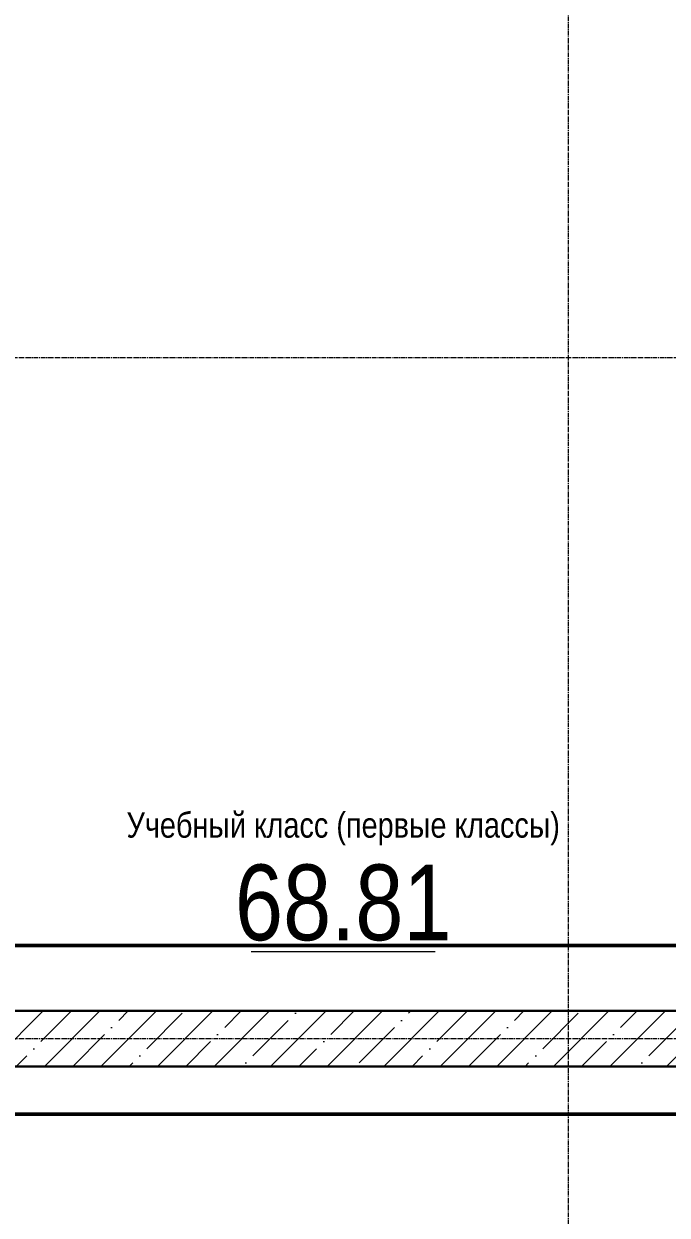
# Model space of a CAD drawing. Header units: millimetres. Extents: x -7155 to 483283, y -227682 to 148426.
# Drawn here: x 2037 to 4591, y 26000 to 30725 of the extents above; entities that cross this region are included whole.
import ezdxf
from ezdxf.enums import TextEntityAlignment as Align

# ---------------------------------------------------------------- set-up
doc = ezdxf.new("R2010")
doc.units = ezdxf.units.MM
doc.linetypes.add('CENTER2', pattern=[28.575, 19.05, -3.175, 3.175, -3.175])
doc.layers.get('Defpoints').update_dxf_attribs({"color": 140})
for name, color, linetype, lineweight, true_color in [('A-AREA', 7, 'Continuous', 15, 0x7f7f7f), ('АР_Оси_РД_100', 7, 'Continuous', 0, 0x525252), ('РД_Оси_100', 7, 'Continuous', 0, 0x525252)]:
    doc.layers.add(name, color=color, linetype=linetype, lineweight=lineweight, true_color=true_color)
for name, color, linetype, lineweight in [('АР_площадь пом', 5, 'Continuous', 5), ('АР_Стены ЖБ', 7, 'Continuous', 30), ('АР_Штриховка', 8, 'Continuous', 0)]:
    doc.layers.add(name, color=color, linetype=linetype, lineweight=lineweight)
doc.styles.add('style1', font='ARIALN.TTF')

# ---------------------------------------------------------------- blocks, each defined once
blk = doc.blocks.new('СОШ_2200_АР_ОСИ_М100_28.05.24')
at = {"layer": 'АР_Оси_РД_100', "linetype": 'CENTER2'}
for p, q in [((4200, -6155), (4200, 139938.679)), ((29555, 29400), (-5954.958, 29400))]:
    blk.add_line(p, q, dxfattribs=at)
for points in [[(29555, 26700), (-5454.958, 26700), (-5954.958, 26850)], [(29555, 26400), (-5454.958, 26400), (-5954.958, 26250)]]:
    blk.add_lwpolyline(points, dxfattribs=at)
blk = doc.blocks.new('MOK-МаркаПомещения1')
at = {"layer": 'A-AREA', "color": 0}
blk.add_line((-3.651, -1.944), (3.649, -1.944), dxfattribs=at)
at = {"layer": 'A-AREA', "color": 0, "style": 'style1'}
blk.add_attdef('АР-ПОМЕЩЕНИЕ:ПЛОЩАДЬ', text='', height=3, dxfattribs=at).set_placement((0, 0), align=Align.MIDDLE)

msp = doc.modelspace()

# ---------------------------------------------------------------- hatches: boundary and pattern name
at = {"layer": 'АР_Штриховка', "linetype": 'Continuous', "lineweight": 5, "true_color": 0x000000}
h = msp.add_hatch(dxfattribs=at)
h.set_pattern_fill('ANSI35', color=18, scale=25, angle=6.1e-21, style=0)
h.paths.add_polyline_path([(120, 26810), (120, 26590), (6700, 26590), (6700, 26810)], flags=0)

# ---------------------------------------------------------------- linework, layer by layer
at = {"color": 1, "lineweight": 50}
msp.add_lwpolyline([(12013, 13770), (8049, 13770), (8049, 23114), (8049, 23114), (340.2, 23121.1), (340.2, 26400), (8107, 26400), (8107, 38493), (11900, 38493), (11906.3, 33940.1), (11084, 33940.1), (11084, 32130), (11084, 25094), (20554, 25094), (20520, 26066), (26487, 26066), (26487, 25653), (27232, 25653), (27232, 22077), (26434, 22077), (26434, 21700), (11906, 21700), (11906, 13770)], dxfattribs=at)
msp.add_lwpolyline([(418, 27069), (7401, 27069), (7401, 35594), (418, 35594)], close=True, dxfattribs=at)
at = {"layer": 'АР_Стены ЖБ', "color": 18, "linetype": 'Continuous', "lineweight": 30, "true_color": 0x000000}
for p, q in [((6700, 26810), (120, 26810)), ((120, 26590), (6700, 26590))]:
    msp.add_line(p, q, dxfattribs=at)

# ---------------------------------------------------------------- block references
at = {"layer": 'АР_площадь пом', "color": 18, "linetype": 'Continuous', "lineweight": 5, "true_color": 0x000000}
ref = msp.add_blockref('MOK-МаркаПомещения1', (3305, 27240.6), dxfattribs=dict(at, xscale=100, yscale=100, zscale=100))
ref.add_attrib('АР-ПОМЕЩЕНИЕ:НАИМЕНОВАНИЕ', 'Учебный класс (первые классы)', dxfattribs={"layer": 'Defpoints', "height": 100, "style": 'style1'}).set_placement((3305, 27536.1), align=Align.MIDDLE)
ref.add_attrib('АР-ПОМЕЩЕНИЕ:ПЛОЩАДЬ', '68.81', dxfattribs={"layer": 'A-AREA', "color": 0, "height": 300, "style": 'style1'}).set_placement((3305, 27240.6), align=Align.MIDDLE)
at = {"layer": 'РД_Оси_100'}
msp.add_blockref('СОШ_2200_АР_ОСИ_М100_28.05.24', (0, 0), dxfattribs=at)

doc.saveas('drawing.dxf')
